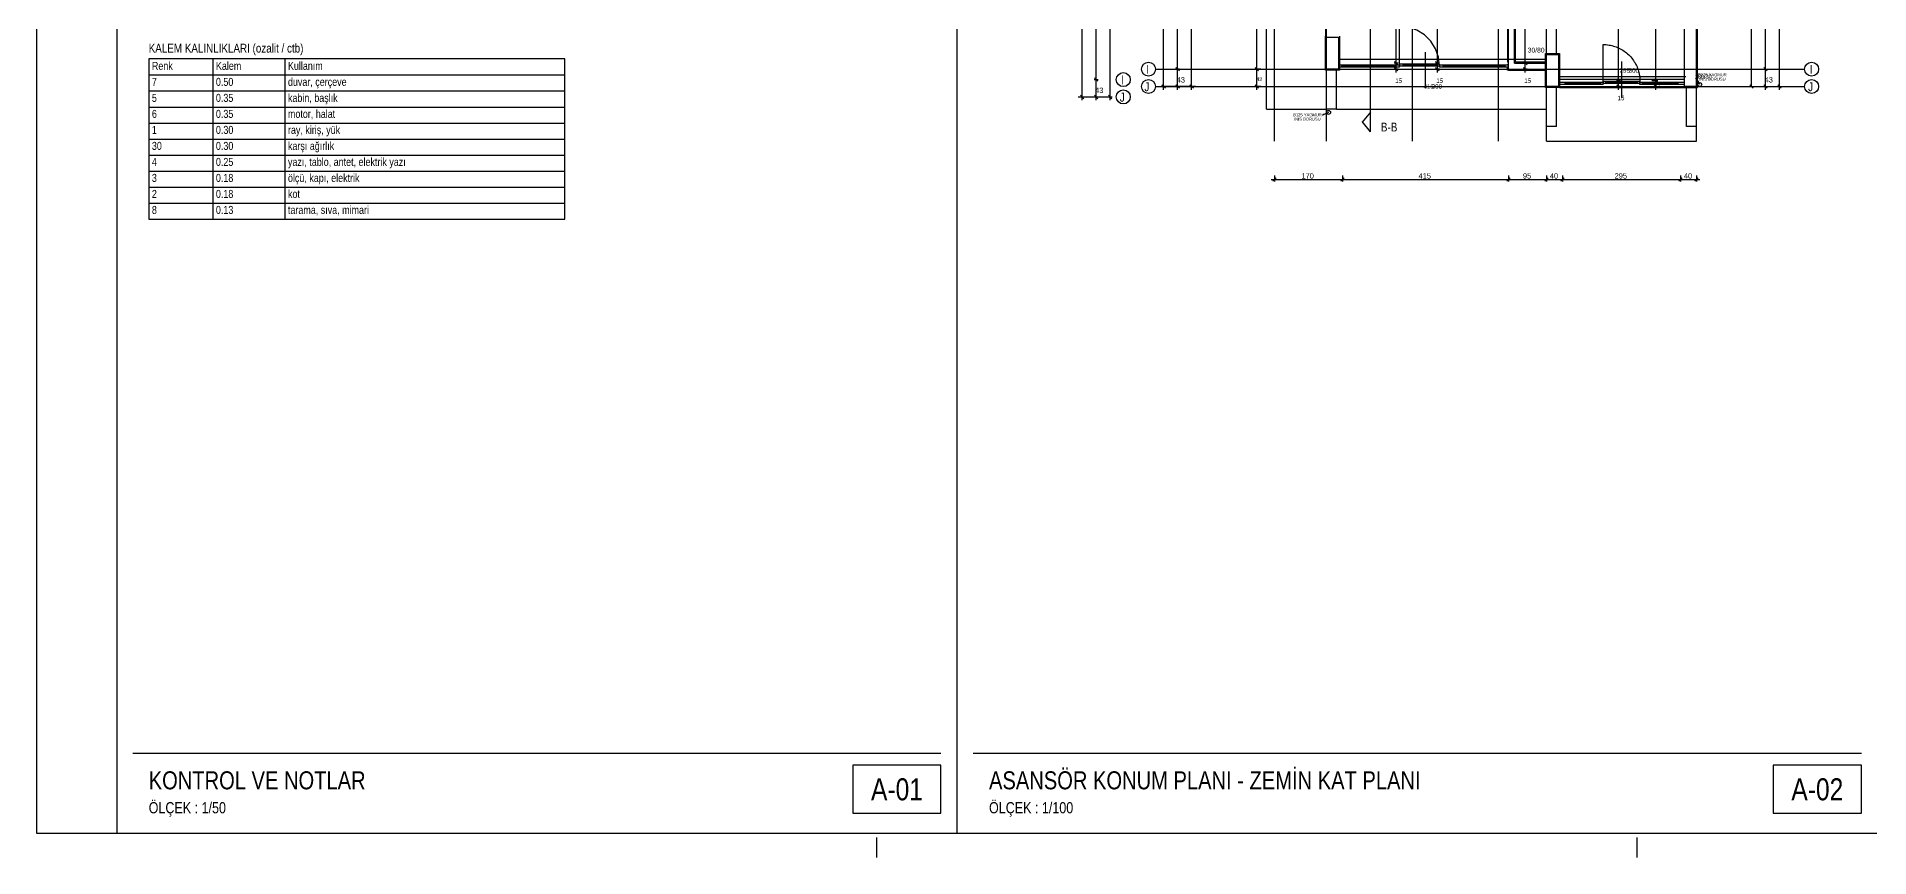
# Model space of a CAD drawing. Header units: centimetres. Extents: x 0 to 14595, y -30 to 2970.
# Drawn here: x 0 to 2290, y -30 to 995 of the extents above; entities that cross this region are included whole.
import ezdxf
from ezdxf.enums import TextEntityAlignment as Align

# ---------------------------------------------------------------- set-up
doc = ezdxf.new("R2010")
doc.units = ezdxf.units.CM
doc.linetypes.add('CENTER', pattern=[40, 25, -5, 5, -5])
for name, color, linetype in [('ASN-ANTET', 4, 'CONTINUOUS'), ('ASN-BASLIK', 5, 'CONTINUOUS'), ('ASN-CERCEVE', 7, 'CONTINUOUS'), ('ASN-EKSEN', 8, 'CENTER'), ('ASN-MIMARI', 8, 'CONTINUOUS'), ('ASN-TABLO', 4, 'CONTINUOUS')]:
    doc.layers.add(name, color=color, linetype=linetype)
doc.styles.get("Standard").update_dxf_attribs({"font": 'arial.ttf', "width": 0.8})

msp = doc.modelspace()

# ---------------------------------------------------------------- linework, layer by layer
at = {"layer": 'ASN-ANTET'}
for p, q in [((120, 100), (1130, 100)), ((1170, 100), (2280, 100))]:
    msp.add_line(p, q, dxfattribs=at)
for points in [[(1020, 25), (1130, 25), (1130, 85), (1020, 85)], [(2170, 25), (2280, 25), (2280, 85), (2170, 85)]]:
    msp.add_lwpolyline(points, close=True, dxfattribs=at)
at = {"layer": 'ASN-CERCEVE'}
msp.add_line((1150, 0), (1150, 2970), dxfattribs=at)
for points in [[(0, 0), (14595, 0), (14595, 2970), (0, 2970)], [(100, 0), (14570, 0), (14570, 2970), (100, 2970)]]:
    msp.add_lwpolyline(points, close=True, dxfattribs=at)
at = {"layer": 'ASN-EKSEN'}
for p, q in [((1050, -30), (1050, -5)), ((2000, -30), (2000, -5))]:
    msp.add_line(p, q, dxfattribs=at)
at = {"layer": 'ASN-MIMARI'}
for p, q in [((1546.7, 864.8), (1546.7, 2016.1)), ((2074.2, 864.8), (2074.2, 2017.6)), ((2142.9, 933.1), (2142.9, 2000.1)), ((1610.4, 953.5), (1610.4, 996)), ((1627.9, 996), (1627.9, 953.5)), ((1885.4, 974.4), (1902.9, 974.4)), ((1885.4, 931.9), (1885.4, 974.4)), ((1902.9, 974.4), (1902.9, 931.9)), ((1627.9, 953.5), (1610.4, 953.5)), ((1627.9, 954.8), (1885.4, 954.8)), ((1902.9, 945.6), (2060.8, 945.6)), ((2078.1, 935.6), (2075.6, 940)), ((2075.6, 940), (2076.7, 939.3)), ((1902.9, 931.9), (1885.4, 931.9)), ((1901.7, 933.1), (2061.6, 933.1)), ((1614.2, 900.7), (1606.8, 897.3)), ((1606.8, 897.3), (1608.9, 899.1)), ((1666.6, 901.1), (1656.1, 888.5)), ((1666.6, 876.6), (1656.1, 889.3))]:
    msp.add_line(p, q, dxfattribs=at)
for points in [[(1666.6, 876.6), (1666.6, 2046.9)], [(1408.2, 929.1), (1408.2, 2018.9)], [(1425.7, 929.1), (1425.7, 2018.9)], [(1443.2, 929.1), (1443.2, 2018.9)], [(1524.6, 929.1), (1524.6, 2018.9)], [(1611.7, 864.8), (1611.7, 2016.1)], [(1698.9, 950.8), (1698.9, 2018.9)], [(1719.2, 864.8), (1719.2, 2016.1)], [(1826.7, 864.8), (1826.7, 2016.1)], [(1886.7, 864.8), (1886.7, 2016.1)], [(1306.3, 916.1), (1306.3, 2005.8)], [(1323.8, 916.1), (1323.8, 2005.8)], [(1341.3, 916.1), (1341.3, 2005.8)], [(1860.1, 950.8), (1860.1, 2008.9)], [(2160.4, 929.1), (2160.4, 2008.9)], [(2177.9, 929.1), (2177.9, 2008.9)], [(1750.2, 950.8), (1750.2, 1811.4)], [(1976.7, 929.1), (1976.7, 1403.9)], [(2023.2, 929.1), (2023.2, 1396.4)], [(1536.7, 904.8), (1536.7, 1157.4)], [(1610.4, 1148.6), (1610.4, 991)], [(1837.9, 1148.6), (1837.9, 963.5)], [(1839.2, 962.3), (1839.2, 1149.9)], [(1846.7, 962.3), (1846.7, 1157.4)], [(1847.9, 963.5), (1847.9, 1158.6)], [(1886.7, 974.4), (1886.7, 1149.9)], [(1899.2, 974.4), (1899.2, 1149.9)], [(1902.9, 931.9), (2075.4, 931.9), (2075.4, 1148.6)], [(1752.8, 958.6), (1751.6, 969.6), (1747.9, 980.2), (1741.9, 989.6), (1734.1, 997.5), (1724.6, 1003.5), (1714.1, 1007.2), (1703, 1008.4)], [(1703, 961.1), (1703, 1008.4)], [(2059.2, 933.1), (2059.2, 1023.1)], [(2074.2, 933.1), (2074.2, 1023.1)], [(1611.7, 994.8), (1626.7, 994.8)], [(1611.7, 954.8), (1611.7, 994.8)], [(1626.7, 994.8), (1626.7, 954.8)], [(1957.4, 985.5), (1959.2, 985.5)], [(1957.4, 939.4), (1957.4, 985.5)], [(1959.2, 985.5), (1961.1, 985.4)], [(1961.1, 985.4), (1962.9, 985.2)], [(1962.9, 985.2), (1964.7, 984.9)], [(1964.7, 984.9), (1966.6, 984.6)], [(1627.9, 967.3), (1885.4, 967.3)], [(1701.4, 962.3), (1696.4, 962.3)], [(1696.8, 964.4), (1701, 960.1)], [(1735.4, 931), (1735.4, 976)], [(1752.7, 962.3), (1747.7, 962.3)], [(1748.1, 964.4), (1752.3, 960.1)], [(1839.2, 954.8), (1839.2, 962.3)], [(1846.7, 962.3), (1885.4, 962.3)], [(1885.4, 963.5), (1847.9, 963.5)], [(1862.6, 962.3), (1857.6, 962.3)], [(1858, 964.4), (1862.3, 960.1)], [(1886.7, 973.1), (1901.7, 973.1)], [(1886.7, 933.1), (1886.7, 973.1)], [(1901.7, 973.1), (1901.7, 933.1)], [(1966.6, 984.6), (1968.4, 984.2)], [(1968.4, 984.2), (1970.2, 983.7)], [(1970.2, 983.7), (1972, 983.1)], [(1972, 983.1), (1973.7, 982.5)], [(1973.7, 982.5), (1975.4, 981.8)], [(1975.4, 981.8), (1977.1, 981.1)], [(1977.1, 981.1), (1978.8, 980.2)], [(1978.8, 980.2), (1980.4, 979.3)], [(1980.4, 979.3), (1982, 978.4)], [(1980.4, 964.4), (1980.4, 919.4)], [(1982, 978.4), (1983.5, 977.3)], [(1983.5, 977.3), (1985, 976.3)], [(1985, 976.3), (1986.5, 975.1)], [(1986.5, 975.1), (1987.9, 973.9)], [(1987.9, 973.9), (1989.3, 972.7)], [(1989.3, 972.7), (1990.6, 971.3)], [(1990.6, 971.3), (1991.9, 970)], [(1991.9, 970), (1993.1, 968.6)], [(1993.1, 968.6), (1994.2, 967.1)], [(1994.2, 967.1), (1995.3, 965.6)], [(1995.3, 965.6), (1996.3, 964)], [(1996.3, 964), (1997.3, 962.5)], [(1997.3, 962.5), (1998.2, 960.8)], [(1321.3, 941.7), (1326.3, 941.7)], [(1321.7, 943.8), (1325.9, 939.6)], [(1398.1, 954.8), (1471.7, 954.8)], [(1428.2, 954.8), (1423.2, 954.8)], [(1423.6, 956.9), (1427.9, 952.6)], [(1471.7, 954.8), (2084.2, 954.8)], [(1529.6, 954.8), (1522.1, 954.8)], [(1522.5, 956.9), (1526.7, 952.6)], [(1626.7, 954.8), (1611.7, 954.8)], [(1611.7, 904.8), (1611.7, 953.5)], [(1624.2, 904.8), (1624.2, 953.5)], [(1666.6, 959.8), (1627.9, 959.8)], [(1666.6, 957.3), (1627.9, 957.3)], [(1698.4, 959.8), (1630.9, 959.8)], [(1630.9, 958.6), (1630.9, 959.8)], [(1630.9, 957.3), (1630.9, 959.8)], [(1698.4, 958.6), (1630.9, 958.6)], [(1630.9, 958.6), (1630.9, 958.5)], [(1630.9, 957.3), (1630.9, 958.5)], [(1698.4, 957.3), (1630.9, 957.3)], [(1701.4, 954.8), (1696.4, 954.8)], [(1696.8, 956.9), (1701, 952.6)], [(1703, 959.8), (1698.4, 959.8)], [(1698.4, 958.5), (1698.4, 959.8)], [(1698.4, 959.8), (1698.4, 957.3)], [(1698.4, 958.5), (1698.4, 958.6)], [(1698.4, 957.3), (1698.4, 958.5)], [(1703, 957.3), (1698.4, 957.3)], [(1707.5, 961.1), (1703, 961.1)], [(1703, 959.8), (1703, 961.1)], [(1703, 961.1), (1703, 958.6)], [(1703, 958.6), (1703, 959.8)], [(1703, 957.3), (1703, 959.8)], [(1703, 957.3), (1703, 958.6)], [(1707.5, 958.6), (1703, 958.6)], [(1748.3, 961.1), (1707.5, 961.1)], [(1707.5, 959.9), (1707.5, 961.1)], [(1707.5, 958.6), (1707.5, 961.1)], [(1707.5, 959.7), (1707.5, 959.9)], [(1748.3, 959.9), (1707.5, 959.9)], [(1707.5, 958.6), (1707.5, 959.7)], [(1748.3, 958.6), (1707.5, 958.6)], [(1752.7, 954.8), (1747.7, 954.8)], [(1748.1, 956.9), (1752.3, 952.6)], [(1752.8, 961.1), (1748.3, 961.1)], [(1748.3, 959.9), (1748.3, 961.1)], [(1748.3, 961.1), (1748.3, 958.6)], [(1748.3, 959.7), (1748.3, 959.9)], [(1748.3, 958.6), (1748.3, 959.7)], [(1752.8, 958.6), (1748.3, 958.6)], [(1752.8, 959.8), (1752.8, 961.1)], [(1752.8, 958.6), (1752.8, 961.1)], [(1757.4, 959.8), (1752.8, 959.8)], [(1752.8, 958.6), (1752.8, 959.8)], [(1752.8, 959.8), (1752.8, 957.3)], [(1752.8, 957.3), (1752.8, 958.6)], [(1757.4, 957.3), (1752.8, 957.3)], [(1757.4, 958.5), (1757.4, 959.8)], [(1757.4, 957.3), (1757.4, 959.8)], [(1834.6, 959.8), (1757.4, 959.8)], [(1834.6, 958.6), (1757.4, 958.6)], [(1757.4, 958.5), (1757.4, 958.6)], [(1757.4, 957.3), (1757.4, 958.5)], [(1834.6, 957.3), (1757.4, 957.3)], [(1839.2, 959.8), (1834.6, 959.8)], [(1834.6, 958.6), (1834.6, 959.8)], [(1834.6, 959.8), (1834.6, 957.3)], [(1834.6, 958.6), (1834.6, 958.5)], [(1834.6, 957.3), (1834.6, 958.5)], [(1839.2, 957.3), (1834.6, 957.3)], [(1837.9, 961), (1837.9, 959.8)], [(1837.9, 953.5), (1837.9, 957.3)], [(1839.2, 953.5), (1837.9, 953.5)], [(1839.2, 957.3), (1839.2, 959.8)], [(1839.2, 954.8), (1885.4, 954.8)], [(1839.2, 953.5), (1885.4, 953.5)], [(1862.6, 954.8), (1857.6, 954.8)], [(1858, 956.9), (1862.3, 952.6)], [(2059.2, 941.9), (1902.9, 941.9)], [(1960.6, 939.4), (1957.4, 939.4)], [(1957.4, 938.1), (1957.4, 939.4)], [(1957.4, 939.4), (1957.4, 936.9)], [(2000.2, 939.4), (1960.6, 939.4)], [(1960.6, 938.2), (1960.6, 939.4)], [(1960.6, 936.9), (1960.6, 939.4)], [(1979.2, 940.6), (1974.2, 940.6)], [(1974.5, 942.7), (1978.8, 938.5)], [(1998.2, 960.8), (1999, 959.2)], [(1999, 959.2), (1999.8, 957.5)], [(1999.8, 957.5), (2000.5, 955.8)], [(2003.4, 939.4), (2000.2, 939.4)], [(2000.2, 938.2), (2000.2, 939.4)], [(2000.2, 939.4), (2000.2, 936.9)], [(2000.5, 955.8), (2001.1, 954)], [(2001.1, 954), (2001.6, 952.2)], [(2001.6, 952.2), (2002.1, 950.4)], [(2002.1, 950.4), (2002.5, 948.6)], [(2002.5, 948.6), (2002.9, 946.8)], [(2002.9, 946.8), (2003.1, 945)], [(2003.1, 945), (2003.3, 943.1)], [(2003.3, 943.1), (2003.4, 941.3)], [(2003.4, 941.3), (2003.4, 939.4)], [(2003.4, 938.1), (2003.4, 939.4)], [(2003.4, 936.9), (2003.4, 939.4)], [(2018.2, 940.6), (2025.7, 940.6)], [(2021.1, 942.7), (2025.3, 938.5)], [(2084.2, 954.8), (2209.2, 954.8)], [(2157.9, 954.8), (2162.9, 954.8)], [(2158.3, 956.9), (2162.5, 952.6)], [(1301.3, 920.1), (1308.8, 920.1)], [(1304.2, 922.2), (1308.4, 917.9)], [(1306.3, 920.1), (1341.3, 920.1)], [(1321.3, 920.1), (1326.3, 920.1)], [(1321.7, 922.2), (1325.9, 917.9)], [(1338.8, 920.1), (1343.8, 920.1)], [(1339.2, 922.2), (1343.4, 917.9)], [(1398.1, 933.1), (1471.7, 933.1)], [(1410.7, 933.1), (1405.7, 933.1)], [(1406.1, 935.2), (1410.4, 931)], [(1443.2, 933.1), (1408.2, 933.1)], [(1428.2, 933.1), (1423.2, 933.1)], [(1423.6, 935.2), (1427.9, 931)], [(1448.2, 933.1), (1440.7, 933.1)], [(1441.1, 935.2), (1445.4, 931)], [(1471.7, 933.1), (2084.2, 933.1)], [(1529.6, 933.1), (1522.1, 933.1)], [(1522.5, 935.2), (1526.7, 931)], [(1886.7, 904.8), (1886.7, 933.1)], [(1901.7, 933.1), (1886.7, 933.1)], [(1899.2, 883.1), (1899.2, 931.9)], [(1909.9, 938.1), (1902.9, 938.1)], [(1909.9, 935.6), (1902.9, 935.6)], [(1954.1, 938.1), (1909.9, 938.1)], [(1909.9, 937), (1909.9, 938.1)], [(1909.9, 935.6), (1909.9, 938.1)], [(1954.1, 937), (1909.9, 937)], [(1909.9, 937), (1909.9, 936.8)], [(1909.9, 935.6), (1909.9, 936.8)], [(1954.1, 935.6), (1909.9, 935.6)], [(1957.4, 938.1), (1954.1, 938.1)], [(1954.1, 936.8), (1954.1, 938.1)], [(1954.1, 938.1), (1954.1, 935.6)], [(1954.1, 936.8), (1954.1, 937)], [(1954.1, 935.6), (1954.1, 936.8)], [(1957.4, 935.6), (1954.1, 935.6)], [(1957.4, 936.9), (1957.4, 938.1)], [(1957.4, 935.6), (1957.4, 938.1)], [(1957.4, 935.6), (1957.4, 936.9)], [(1960.6, 936.9), (1957.4, 936.9)], [(1960.6, 938), (1960.6, 938.2)], [(2000.2, 938.2), (1960.6, 938.2)], [(1960.6, 936.9), (1960.6, 938)], [(2000.2, 936.9), (1960.6, 936.9)], [(1979.2, 933.1), (1974.2, 933.1)], [(1974.5, 935.2), (1978.8, 931)], [(2000.2, 938), (2000.2, 938.2)], [(2000.2, 936.9), (2000.2, 938)], [(2003.4, 936.9), (2000.2, 936.9)], [(2006.7, 938.1), (2003.4, 938.1)], [(2003.4, 936.9), (2003.4, 938.1)], [(2003.4, 938.1), (2003.4, 935.6)], [(2003.4, 935.6), (2003.4, 936.9)], [(2006.7, 935.6), (2003.4, 935.6)], [(2006.7, 936.8), (2006.7, 938.1)], [(2006.7, 935.6), (2006.7, 938.1)], [(2050.9, 938.1), (2006.7, 938.1)], [(2050.9, 937), (2006.7, 937)], [(2006.7, 936.8), (2006.7, 937)], [(2006.7, 935.6), (2006.7, 936.8)], [(2050.9, 935.6), (2006.7, 935.6)], [(2018.2, 933.1), (2025.7, 933.1)], [(2021.1, 935.2), (2025.3, 931)], [(2059.2, 938.1), (2050.9, 938.1)], [(2050.9, 937), (2050.9, 938.1)], [(2050.9, 938.1), (2050.9, 935.6)], [(2050.9, 937), (2050.9, 936.8)], [(2050.9, 935.6), (2050.9, 936.8)], [(2059.2, 935.6), (2050.9, 935.6)], [(2074.2, 933.1), (2059.2, 933.1)], [(2061.7, 883.1), (2061.7, 933.1)], [(2074.2, 883.1), (2074.2, 933.1)], [(2084.2, 933.1), (2209.2, 933.1)], [(2137.9, 933.1), (2145.4, 933.1)], [(2140.8, 935.2), (2145, 931)], [(2142.9, 933.1), (2177.9, 933.1)], [(2157.9, 933.1), (2162.9, 933.1)], [(2158.3, 935.2), (2162.5, 931)], [(2175.4, 933.1), (2180.4, 933.1)], [(2175.8, 935.2), (2180, 931)], [(1536.7, 904.8), (1611.7, 904.8)], [(1624.2, 904.8), (1611.7, 904.8)], [(1624.2, 904.8), (1886.7, 904.8)], [(1886.7, 883.1), (1886.7, 904.8)], [(1886.7, 864.8), (1886.7, 883.1)], [(1899.2, 883.1), (1886.7, 883.1)], [(2074.2, 883.1), (2061.7, 883.1)], [(2074.2, 864.8), (2074.2, 883.1)], [(1886.7, 864.8), (2074.2, 864.8)], [(1542.7, 816.9), (2078.2, 816.9)], [(1548.8, 819), (1544.5, 814.8)], [(1546.7, 821.9), (1546.7, 814.4)], [(1633.8, 819), (1629.5, 814.8)], [(1631.7, 821.9), (1631.7, 814.4)], [(1841.3, 819), (1837, 814.8)], [(1839.2, 821.9), (1839.2, 814.4)], [(1888.8, 819), (1884.5, 814.8)], [(1886.7, 821.9), (1886.7, 814.4)], [(1908.8, 819), (1904.5, 814.8)], [(1906.7, 821.9), (1906.7, 814.4)], [(2056.3, 819), (2052, 814.8)], [(2054.2, 821.9), (2054.2, 814.4)], [(2076.3, 819), (2072, 814.8)], [(2074.2, 821.9), (2074.2, 814.4)]]:
    msp.add_lwpolyline(points, dxfattribs=at)
for centre, radius in [((1389.3, 954.8), 8.75), ((2217.9, 954.8), 8.75), ((1357.8, 941.7), 8.75), ((1389.3, 933.1), 8.75), ((2217.9, 933.1), 8.75), ((1357.8, 920.1), 8.75), ((2078.1, 935.6), 2.5), ((1614.2, 900.7), 2.5)]:
    msp.add_circle(centre, radius, dxfattribs=at)
at = {"layer": 'ASN-TABLO'}
for p, q in [((220, 967.5), (220, 767.5)), ((310, 967.5), (310, 767.5)), ((140, 947.5), (660, 947.5)), ((140, 927.5), (660, 927.5)), ((140, 907.5), (660, 907.5)), ((140, 887.5), (660, 887.5)), ((140, 867.5), (660, 867.5)), ((140, 847.5), (660, 847.5)), ((140, 827.5), (660, 827.5)), ((140, 807.5), (660, 807.5)), ((140, 787.5), (660, 787.5))]:
    msp.add_line(p, q, dxfattribs=at)
msp.add_lwpolyline([(140, 767.5), (660, 767.5), (660, 967.5), (140, 967.5)], close=True, dxfattribs=at)

# ---------------------------------------------------------------- texts
at = {"layer": 'ASN-ANTET', "width": 0.8}
for s, p in [('A-01', (1075, 55)), ('A-02', (2225, 55))]:
    msp.add_text(s, height=27.5, dxfattribs=at).set_placement(p, align=Align.MIDDLE_CENTER)
for s, p in [('ÖLÇEK : 1/50', (140, 25)), ('ÖLÇEK : 1/100', (1190, 25))]:
    msp.add_text(s, height=14, dxfattribs=at).set_placement(p)
at = {"layer": 'ASN-BASLIK', "width": 0.8}
for s, height, p in [('KALEM KALINLIKLARI (ozalit / ctb)', 11, (140, 975.5)), ('Renk', 10, (144, 953.9)), ('Kalem', 10, (224, 953.9)), ('Kullanım', 10, (314, 953.9)), ('KONTROL VE NOTLAR', 22.5, (140, 55)), ('ASANSÖR KONUM PLANI - ZEMİN KAT PLANI', 22.5, (1190, 55))]:
    msp.add_text(s, height=height, dxfattribs=at).set_placement(p)
at = {"layer": 'ASN-MIMARI', "width": 0.8}
for s, height, p in [('30/80', 6, (1863.2, 975.6)), ('I', 11.1, (1355.3, 935.9)), ('I', 11.1, (1386.1, 949)), ('43', 6.67, (1424.5, 938.1)), ('43', 4.44, (1524.1, 940.1)), ('15', 5.56, (1697.7, 937.6)), ('15', 5.56, (1748.9, 937.6)), ('15', 5.56, (1858.9, 937.6)), ('295', 5.56, (1977.9, 950.4)), ('300', 5.56, (1989.2, 950.4)), ('180/30', 5, (2071.7, 943.1)), ('%%C125 YAGMUR', 3.66, (2075.4, 945.9)), ('INIS BORUSU', 3.66, (2077.1, 940.5)), ('43', 6.67, (2159.1, 938.1)), ('I', 11.1, (2215.5, 949)), ('43', 6.67, (1322.5, 925)), ('J', 11.1, (1353.4, 914.2)), ('J', 11.1, (1384.1, 927.3)), ('415', 5.56, (1732.9, 930.4)), ('300', 5.56, (1743.1, 930.5)), ('15', 5.56, (1975.4, 915.9)), ('15', 4.44, (2022, 933)), ('J', 11.1, (2213.5, 927.3)), ('%%C125 YAGMUR', 3.66, (1569.5, 895.9)), ('INIS BORUSU', 3.66, (1571.1, 890.6)), ('B-B', 11.11, (1679.6, 876.9)), ('170', 6.67, (1580.4, 818.1)), ('415', 6.67, (1726.7, 818.1)), ('95', 6.67, (1857.1, 818.1)), ('40', 6.67, (1890.8, 818.1)), ('295', 6.67, (1971.7, 818.1)), ('40', 6.67, (2058.3, 818.1))]:
    msp.add_text(s, height=height, dxfattribs=at).set_placement(p)
at = {"layer": 'ASN-TABLO', "width": 0.8}
for s, p in [('7', (144, 933.9)), ('0.50', (224, 933.9)), ('duvar, çerçeve', (314, 933.9)), ('5', (144, 913.9)), ('0.35', (224, 913.9)), ('kabin, başlık', (314, 913.9)), ('6', (144, 893.9)), ('0.35', (224, 893.9)), ('motor, halat', (314, 893.9)), ('1', (144, 873.9)), ('0.30', (224, 873.9)), ('ray, kiriş, yük', (314, 873.9)), ('30', (144, 853.9)), ('0.30', (224, 853.9)), ('karşı ağırlık', (314, 853.9)), ('4', (144, 833.9)), ('0.25', (224, 833.9)), ('yazı, tablo, antet, elektrik yazı', (314, 833.9)), ('ölçü, kapı, elektrik', (314, 813.9)), ('3', (144, 813.9)), ('2', (144, 793.9)), ('0.18', (224, 813.9)), ('0.18', (224, 793.9)), ('kot', (314, 793.9)), ('8', (144, 773.9)), ('0.13', (224, 773.9)), ('tarama, sıva, mimari', (314, 773.9))]:
    msp.add_text(s, height=10, dxfattribs=at).set_placement(p)

doc.saveas('drawing.dxf')
